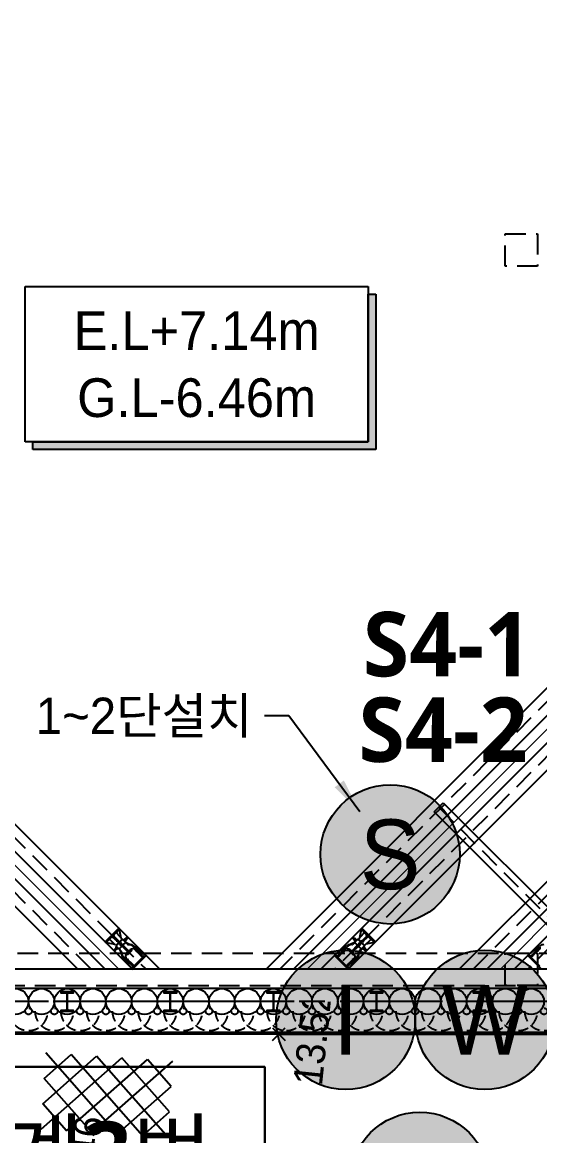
# Model space of a CAD drawing. Header units: millimetres. Extents: x 1073475 to 2890243, y -1340830 to -367733.
# Drawn here: x 2518226 to 2526258, y -432928 to -415668 of the extents above; entities that cross this region are included whole.
import ezdxf
from ezdxf.enums import TextEntityAlignment as Align
from ezdxf.xclip import XClip

# ---------------------------------------------------------------- set-up
doc = ezdxf.new("R2010")
doc.units = ezdxf.units.MM
doc.header["$LTSCALE"] = 50
doc.header["$XCLIPFRAME"] = 2
doc.header["$PDMODE"] = 3
doc.header["$PDSIZE"] = 100
for name, pattern in [('CENTER2', [28.575, 19.05, -3.175, 3.175, -3.175]), ('HIDDEN', [9.525, 6.35, -3.175]), ('HIDDEN2', [4.7625, 3.175, -1.5875]), ('PHANTOM', [63.5, 31.75, -6.35, 6.35, -6.35, 6.35, -6.35])]:
    doc.linetypes.add(name, pattern=pattern)
doc.layers.add('_0', color=7, linetype='Continuous', lineweight=0)
for name, color, linetype in [('C-DIM', 7, 'Continuous'), ('CEN', 1, 'CENTER2'), ('CIP', 1, 'Continuous'), ('H-BEAM-상부', 173, 'Continuous'), ('HPILE-300x200', 3, 'Continuous'), ('NO', 2, 'Continuous'), ('SGR', 8, 'Continuous'), ('ST-CEN', 1, 'HIDDEN'), ('ST-CEN(상부 H-BEAM)', 1, 'HIDDEN'), ('STRUT', 3, 'Continuous'), ('WALE-1', 3, 'Continuous'), ('건축', 233, 'HIDDEN'), ('계측기 변형률계', 150, 'Continuous'), ('계측기 지중경사계', 97, 'Continuous'), ('계측기 지표침하계', 44, 'Continuous'), ('계측기 지하수위계', 70, 'Continuous'), ('굴착고', 2, 'Continuous'), ('단면', 4, 'Continuous'), ('대지경계선', 6, 'PHANTOM'), ('보도', 7, 'Continuous'), ('보도블럭', 7, 'Continuous'), ('연속지적도', 32, 'Continuous'), ('유압JACK', 2, 'Continuous'), ('측량점_높이', 8, 'Continuous'), ('측량점_심볼', 7, 'Continuous'), ('현황', 9, 'Continuous')]:
    doc.layers.add(name, color=color, linetype=linetype)
doc.styles.get("Standard").update_dxf_attribs({"font": ''})
doc.styles.add('굴림체', font='')
doc.styles.add('돋움', font='')
doc.styles.add('로고', font='malgunbd.ttf')
doc.styles.get('Standard').set_extended_font_data('Dotum')
doc.styles.get('굴림체').set_extended_font_data('Dotum')
doc.styles.get('돋움').set_extended_font_data('Dotum')
doc.linetypes.add('WATER_LINE', pattern='A,12.7,-5.08,["WATER",Standard,S=2.54,R=0,X=-2.54,Y=-1.27],-6.35', length=24.13)
doc.dimstyles.new('SAM-200-지시선', dxfattribs={"dimscale": 0.1, "dimtxt": 300, "dimasz": 360, "dimexe": 70, "dimexo": 0, "dimgap": 100, "dimtad": 1, "dimdec": 0, "dimzin": 0, "dimdsep": 46, "dimlunit": 6, "dimtxsty": '돋움', "dimcen": 100, "dimclrd": 1, "dimclre": 1, "dimclrt": 256, "dimadec": 0, "dimazin": 0, "dimtfac": 1, "dimtdec": 0, "dimtix": 1, "dimtmove": 2, "dimatfit": 3, "dimfxl": 70, "dimtolj": 1, "dimtzin": 0, "dimlwd": -1, "dimlwe": -1, "dimarcsym": 0})

# ---------------------------------------------------------------- blocks, each defined once
blk = doc.blocks.new('A$405090834614')
at = {"layer": '보도', "color": 251}
for p, q in [((131984, 145496), (133055, 135292)), ((133055, 135292), (134015, 126206))]:
    blk.add_line(p, q, dxfattribs=at)
at = {"layer": '보도블럭', "color": 251}
for p, q in [((131202, 138807), (132433, 137674)), ((131218, 138413), (131596, 138823)), ((131235, 138019), (131990, 138840)), ((131251, 137625), (132384, 138856)), ((131596, 138823), (132417, 138068)), ((131990, 138840), (132400, 138462)), ((131267, 137231), (132400, 138462)), ((131218, 138413), (132449, 137280)), ((131235, 138019), (132466, 136886)), ((131284, 136837), (132417, 138068)), ((131251, 137625), (132072, 136870)), ((131678, 136854), (132433, 137674)), ((131267, 137231), (131678, 136854)), ((132072, 136870), (132449, 137280))]:
    blk.add_line(p, q, dxfattribs=at)
at = {"layer": '연속지적도', "color": 251}
for p, q in [((131988, 145494), (134628, 120624)), ((134628, 120624), (131988, 145494))]:
    blk.add_line(p, q, dxfattribs=at)
at = {"layer": '측량점_심볼', "color": 251}
for p in [(133055, 135292), (138583, 132845)]:
    blk.add_point(p, dxfattribs=at)
at = {"layer": '측량점_높이', "color": 251, "style": '굴림체'}
for s, p in [('13.46', (130745, 138306)), ('13.52', (133055, 134992)), ('13.63', (138583, 132545))]:
    blk.add_text(s, height=450, dxfattribs=at).set_placement(p, align=Align.TOP_CENTER)
blk = doc.blocks.new('A$412942629171')
at = {"layer": '계측기 지중경사계'}
blk.add_hatch(color=254, dxfattribs=at).paths.add_polyline_path([(-720, -720, 1), (720, -720, 1)])
blk.add_circle((0, -720), 720, dxfattribs=at)
at = {"layer": '계측기 지중경사계', "style": '돋움'}
blk.add_text('I', height=720, dxfattribs=at).set_placement((0, -720), align=Align.MIDDLE_CENTER)
blk = doc.blocks.new('A$417857393706')
at = {"layer": '계측기 지하수위계'}
blk.add_hatch(color=254, dxfattribs=at).paths.add_polyline_path([(-720, -720, 1), (720, -720, 1)])
blk.add_circle((0, -720), 720, dxfattribs=at)
at = {"layer": '계측기 지하수위계', "style": '돋움'}
blk.add_text('W', height=720, dxfattribs=at).set_placement((0, -720), align=Align.MIDDLE_CENTER)
blk = doc.blocks.new('A$41801442406')
at = {"layer": '계측기 지표침하계'}
blk.add_hatch(color=254, dxfattribs=at).paths.add_polyline_path([(-720, -720, 1), (720, -720, 1)])
blk.add_circle((0, -720), 720, dxfattribs=at)
at = {"layer": '계측기 지표침하계', "style": '돋움'}
blk.add_text('P', height=720, dxfattribs=at).set_placement((0, -720), align=Align.MIDDLE_CENTER)
blk = doc.blocks.new('A$418028669546')
at = {"layer": '계측기 변형률계'}
blk.add_hatch(color=254, dxfattribs=at).paths.add_polyline_path([(-720, -720, 1), (720, -720, 1)])
blk.add_circle((0, -720), 720, dxfattribs=at)
at = {"layer": '계측기 변형률계', "style": '돋움'}
blk.add_text('S', height=720, dxfattribs=at).set_placement((0, -720), align=Align.MIDDLE_CENTER)
blk = doc.blocks.new('A$C1D3235D9')
at = {"layer": 'SGR', "linetype": 'HIDDEN2'}
blk.add_circle((0, 0), 50, dxfattribs=at)
blk.add_arc((0, 0), 300, 0, 180, dxfattribs=at)
blk = doc.blocks.new('A$C7A8C1D28')
at = {"layer": '굴착고'}
blk.add_hatch(color=8, dxfattribs=at).paths.add_polyline_path([(-57579, -41566), (-52374, -41566), (-52374, -39276), (-52254, -39276), (-52254, -41686), (-57579, -41686)])
at = {"layer": '_0', "color": 8}
for p, q in [((-39072, -35492), (-53322, -49741)), ((-70045, -35941), (-56245, -49741)), ((-39072, -38492), (-50322, -49741))]:
    blk.add_line(p, q, dxfattribs=at)
at = {"layer": 'CEN', "color": 8, "ltscale": 1.5}
blk.add_line((-38522, -50241), (-63840, -50241), dxfattribs=at)
at = {"layer": 'CIP', "color": 8}
for centre in [(-57845, -50241), (-57445, -50241), (-57045, -50241), (-56645, -50241), (-56245, -50241), (-55845, -50241), (-55445, -50241), (-55045, -50241), (-54645, -50241), (-54245, -50241), (-53845, -50241), (-53445, -50241), (-53045, -50241), (-52645, -50241), (-52245, -50241), (-51845, -50241), (-51445, -50241), (-51045, -50241), (-50645, -50241), (-50245, -50241), (-49845, -50241)]:
    blk.add_circle(centre, 200, dxfattribs=at)
at = {"layer": 'H-BEAM-상부', "color": 8}
for p, q in [((-51349, -47299), (-51208, -47158)), ((-51208, -47158), (-48789, -49577)), ((-48930, -49718), (-51349, -47299))]:
    blk.add_line(p, q, dxfattribs=at)
at = {"layer": 'HPILE-300x200', "color": 8}
for p, q in [((-57045, -50091), (-57045, -50391)), ((-55445, -50091), (-55445, -50391)), ((-53845, -50091), (-53845, -50391)), ((-52245, -50091), (-52245, -50391)), ((-50645, -50091), (-50645, -50391))]:
    blk.add_line(p, q, dxfattribs=at)
for points in [[(-56945, -50391), (-56945, -50377), (-57021, -50377, -0.414214), (-57041, -50357), (-57041, -50125, -0.414214), (-57021, -50105), (-56945, -50105), (-56945, -50091), (-57145, -50091), (-57145, -50105), (-57070, -50105, -0.414214), (-57050, -50125), (-57050, -50357, -0.414214), (-57070, -50377), (-57145, -50377), (-57145, -50391)], [(-55345, -50391), (-55345, -50377), (-55421, -50377, -0.414214), (-55441, -50357), (-55441, -50125, -0.414214), (-55421, -50105), (-55345, -50105), (-55345, -50091), (-55545, -50091), (-55545, -50105), (-55470, -50105, -0.414214), (-55450, -50125), (-55450, -50357, -0.414214), (-55470, -50377), (-55545, -50377), (-55545, -50391)], [(-53745, -50391), (-53745, -50377), (-53821, -50377, -0.414214), (-53841, -50357), (-53841, -50125, -0.414214), (-53821, -50105), (-53745, -50105), (-53745, -50091), (-53945, -50091), (-53945, -50105), (-53870, -50105, -0.414214), (-53850, -50125), (-53850, -50357, -0.414214), (-53870, -50377), (-53945, -50377), (-53945, -50391)], [(-52145, -50391), (-52145, -50377), (-52221, -50377, -0.414214), (-52241, -50357), (-52241, -50125, -0.414214), (-52221, -50105), (-52145, -50105), (-52145, -50091), (-52345, -50091), (-52345, -50105), (-52270, -50105, -0.414214), (-52250, -50125), (-52250, -50357, -0.414214), (-52270, -50377), (-52345, -50377), (-52345, -50391)], [(-50545, -50391), (-50545, -50377), (-50621, -50377, -0.414214), (-50641, -50357), (-50641, -50125, -0.414214), (-50621, -50105), (-50545, -50105), (-50545, -50091), (-50745, -50091), (-50745, -50105), (-50670, -50105, -0.414214), (-50650, -50125), (-50650, -50357, -0.414214), (-50670, -50377), (-50745, -50377), (-50745, -50391)]]:
    blk.add_lwpolyline(points, format="xyb", close=True, dxfattribs=at)
at = {"layer": 'ST-CEN', "color": 8}
for p, q in [((-39072, -35067), (-53746, -49741)), ((-70045, -35517), (-55821, -49741)), ((-39072, -35916), (-52898, -49741)), ((-70045, -36366), (-56669, -49741)), ((-39072, -38067), (-50746, -49741)), ((-39072, -38916), (-49898, -49741))]:
    blk.add_line(p, q, dxfattribs=at)
at = {"layer": 'ST-CEN(상부 H-BEAM)', "color": 8}
blk.add_line((-51279, -47228), (-48859, -49647), dxfattribs=at)
at = {"layer": 'STRUT', "color": 8}
for p, q in [((-39072, -34855), (-53959, -49741)), ((-70045, -35305), (-55609, -49741)), ((-39072, -35280), (-53534, -49741)), ((-39072, -35704), (-53110, -49741)), ((-70045, -35729), (-56033, -49741)), ((-70045, -36153), (-56457, -49741)), ((-39072, -36128), (-52686, -49741)), ((-70045, -36578), (-56882, -49741)), ((-39072, -37855), (-50959, -49741)), ((-39072, -38280), (-50534, -49741)), ((-39072, -38704), (-50110, -49741))]:
    blk.add_line(p, q, dxfattribs=at)
at = {"layer": 'WALE-1', "color": 8}
for p, q in [((-39072, -49741), (-63633, -49741)), ((-38772, -50041), (-63757, -50041))]:
    blk.add_line(p, q, dxfattribs=at)
at = {"layer": '건축', "color": 8}
for p, q in [((-50245, -38841), (-50245, -38341)), ((-50245, -38341), (-49745, -38341)), ((-49745, -38341), (-49745, -38841)), ((-49745, -38841), (-50245, -38841)), ((-63529, -49491), (-40195, -49491)), ((-50245, -49991), (-50245, -49491)), ((-50245, -49491), (-49745, -49491)), ((-49745, -49491), (-49745, -49991)), ((-63737, -49991), (-39695, -49991)), ((-49745, -49991), (-50245, -49991))]:
    blk.add_line(p, q, dxfattribs=at)
blk.add_lwpolyline([(-38995, -50731), (-64002, -50731), (-71073, -43660), (-71073, -20799), (-65416, -15142), (-38995, -15142)], close=True, dxfattribs=at)
at = {"layer": '굴착고', "color": 8}
for p, q in [((-57699, -39156), (-52374, -39156)), ((-57699, -41566), (-57699, -39156)), ((-52374, -39156), (-52374, -41566)), ((-52374, -41566), (-52374, -39276)), ((-52374, -39276), (-52254, -39276)), ((-52254, -39276), (-52254, -41686)), ((-52374, -41566), (-57699, -41566)), ((-57579, -41566), (-52374, -41566)), ((-57579, -41686), (-57579, -41566)), ((-52254, -41686), (-57579, -41686))]:
    blk.add_line(p, q, dxfattribs=at)
at = {"layer": '대지경계선', "color": 8}
for p, q in [((-57699, -39156), (-52374, -39156)), ((-57699, -41566), (-57699, -39156)), ((-52374, -39156), (-52374, -41566)), ((-52374, -41566), (-57699, -41566)), ((-38522, -50241), (-63840, -50241)), ((-38995, -50731), (-64002, -50731))]:
    blk.add_line(p, q, dxfattribs=at)
at = {"layer": '유압JACK', "color": 8}
for p, q in [((-56245, -49105), (-56457, -49317)), ((-56457, -49317), (-56245, -49105)), ((-56236, -49121), (-56338, -49224)), ((-56236, -49121), (-56321, -49206)), ((-56236, -49121), (-56276, -49161)), ((-56197, -49270), (-56276, -49182)), ((-56245, -49105), (-56236, -49114)), ((-56239, -49124), (-56212, -49254)), ((-52521, -49270), (-52442, -49182)), ((-52480, -49124), (-52507, -49254)), ((-52474, -49105), (-52483, -49114)), ((-52483, -49121), (-52443, -49161)), ((-52483, -49121), (-52380, -49224)), ((-52483, -49121), (-52398, -49206)), ((-52474, -49105), (-52261, -49317)), ((-52261, -49317), (-52474, -49105)), ((-56457, -49317), (-56448, -49326)), ((-56441, -49326), (-56331, -49216)), ((-56441, -49326), (-56356, -49241)), ((-56441, -49326), (-56401, -49286)), ((-56438, -49323), (-56308, -49350)), ((-56293, -49365), (-56380, -49286)), ((-56271, -49302), (-56335, -49241)), ((-56260, -49291), (-56321, -49227)), ((-56237, -49326), (-56285, -49374)), ((-56241, -49321), (-56284, -49365)), ((-56202, -49282), (-56280, -49360)), ((-56280, -49360), (-56276, -49365)), ((-56278, -49358), (-56274, -49363)), ((-56197, -49286), (-56276, -49365)), ((-56241, -49321), (-56198, -49278)), ((-56237, -49326), (-56188, -49277)), ((-56204, -49284), (-56200, -49288)), ((-56202, -49282), (-56197, -49286)), ((-56187, -49375), (-56139, -49327)), ((-56183, -49277), (-56181, -49279)), ((-56181, -49279), (-56139, -49321)), ((-56175, -49363), (-56136, -49324)), ((-56125, -49250), (-56161, -49280)), ((-56111, -49264), (-56141, -49299)), ((-56140, -49319), (-56139, -49321)), ((-56139, -49320), (-56139, -49321)), ((-56136, -49324), (-56107, -49353)), ((-56132, -49327), (-56068, -49359)), ((-56090, -49358), (-56073, -49358)), ((-52586, -49327), (-52651, -49359)), ((-52629, -49358), (-52646, -49358)), ((-52583, -49324), (-52612, -49353)), ((-52608, -49264), (-52578, -49299)), ((-52593, -49250), (-52558, -49280)), ((-52543, -49363), (-52583, -49324)), ((-52538, -49279), (-52580, -49321)), ((-52578, -49319), (-52580, -49321)), ((-52579, -49320), (-52580, -49321)), ((-52532, -49375), (-52580, -49327)), ((-52536, -49277), (-52538, -49279)), ((-52482, -49326), (-52531, -49277)), ((-52478, -49321), (-52521, -49278)), ((-52517, -49282), (-52521, -49286)), ((-52521, -49286), (-52443, -49365)), ((-52515, -49284), (-52519, -49288)), ((-52517, -49282), (-52439, -49360)), ((-52482, -49326), (-52434, -49374)), ((-52478, -49321), (-52435, -49365)), ((-52458, -49291), (-52397, -49227)), ((-52447, -49302), (-52384, -49241)), ((-52441, -49358), (-52445, -49363)), ((-52439, -49360), (-52443, -49365)), ((-52426, -49365), (-52338, -49286)), ((-52281, -49323), (-52410, -49350)), ((-52278, -49326), (-52388, -49216)), ((-52278, -49326), (-52363, -49241)), ((-52278, -49326), (-52318, -49286)), ((-52261, -49317), (-52271, -49326)), ((-56313, -49437), (-56283, -49401)), ((-56299, -49451), (-56263, -49421)), ((-56285, -49380), (-56284, -49381)), ((-56284, -49381), (-56241, -49423)), ((-56243, -49422), (-56241, -49423)), ((-56242, -49423), (-56241, -49423)), ((-56175, -49363), (-56238, -49426)), ((-56238, -49426), (-56210, -49455)), ((-56187, -49375), (-56236, -49423)), ((-56235, -49430), (-56204, -49494)), ((-56204, -49472), (-56204, -49489)), ((-56108, -49467), (-56188, -49387)), ((-56095, -49454), (-56175, -49374)), ((-56162, -49387), (-56175, -49400)), ((-56130, -49507), (-56124, -49513)), ((-56128, -49504), (-56122, -49510)), ((-56046, -49435), (-56127, -49516)), ((-56127, -49516), (-56124, -49519)), ((-56042, -49438), (-56124, -49519)), ((-56120, -49509), (-56124, -49513)), ((-56050, -49438), (-56120, -49509)), ((-56120, -49509), (-56117, -49512)), ((-56120, -49509), (-56116, -49512)), ((-56120, -49509), (-56116, -49512)), ((-56103, -49446), (-56116, -49459)), ((-56115, -49511), (-56116, -49512)), ((-56050, -49446), (-56115, -49511)), ((-56115, -49511), (-56113, -49513)), ((-56113, -49513), (-56114, -49514)), ((-56114, -49514), (-56111, -49518)), ((-56048, -49448), (-56113, -49513)), ((-56044, -49451), (-56111, -49518)), ((-56058, -49434), (-56052, -49441)), ((-56055, -49433), (-56050, -49438)), ((-56054, -49442), (-56050, -49446)), ((-56053, -49442), (-56050, -49445)), ((-56051, -49447), (-56049, -49449)), ((-56048, -49448), (-56044, -49451)), ((-56046, -49435), (-56042, -49438)), ((-55821, -49529), (-56033, -49741)), ((-55872, -49534), (-56022, -49385)), ((-55830, -49520), (-56005, -49382)), ((-55875, -49554), (-56002, -49428)), ((-55979, -49450), (-55982, -49453)), ((-55982, -49453), (-55971, -49463)), ((-55969, -49461), (-55971, -49463)), ((-55905, -49524), (-55908, -49527)), ((-55897, -49538), (-55908, -49527)), ((-55837, -49520), (-55851, -49534)), ((-55830, -49520), (-55821, -49529)), ((-52889, -49520), (-52898, -49529)), ((-52898, -49529), (-52686, -49741)), ((-52889, -49520), (-52714, -49382)), ((-52882, -49520), (-52867, -49534)), ((-52846, -49534), (-52697, -49385)), ((-52843, -49554), (-52717, -49428)), ((-52822, -49538), (-52811, -49527)), ((-52814, -49524), (-52811, -49527)), ((-52750, -49461), (-52747, -49463)), ((-52737, -49453), (-52747, -49463)), ((-52739, -49450), (-52737, -49453)), ((-52673, -49435), (-52676, -49438)), ((-52676, -49438), (-52595, -49519)), ((-52671, -49448), (-52674, -49451)), ((-52674, -49451), (-52608, -49518)), ((-52673, -49435), (-52592, -49516)), ((-52671, -49448), (-52606, -49513)), ((-52663, -49433), (-52669, -49438)), ((-52669, -49438), (-52599, -49509)), ((-52666, -49442), (-52669, -49445)), ((-52665, -49442), (-52669, -49446)), ((-52669, -49446), (-52604, -49511)), ((-52667, -49447), (-52669, -49449)), ((-52660, -49434), (-52667, -49441)), ((-52623, -49454), (-52543, -49374)), ((-52615, -49446), (-52603, -49459)), ((-52611, -49467), (-52531, -49387)), ((-52604, -49514), (-52608, -49518)), ((-52604, -49511), (-52606, -49513)), ((-52606, -49513), (-52604, -49514)), ((-52604, -49511), (-52602, -49512)), ((-52599, -49509), (-52602, -49512)), ((-52599, -49509), (-52602, -49512)), ((-52599, -49509), (-52602, -49512)), ((-52599, -49509), (-52595, -49513)), ((-52591, -49504), (-52597, -49510)), ((-52589, -49507), (-52595, -49513)), ((-52592, -49516), (-52595, -49519)), ((-52557, -49387), (-52544, -49400)), ((-52543, -49363), (-52480, -49426)), ((-52532, -49375), (-52483, -49423)), ((-52484, -49430), (-52515, -49494)), ((-52515, -49472), (-52515, -49489)), ((-52480, -49426), (-52509, -49455)), ((-52435, -49381), (-52477, -49423)), ((-52476, -49422), (-52477, -49423)), ((-52477, -49423), (-52477, -49423)), ((-52420, -49451), (-52456, -49421)), ((-52406, -49437), (-52436, -49401)), ((-52434, -49380), (-52435, -49381)), ((-49889, -49520), (-49898, -49529)), ((-49898, -49529), (-49686, -49741)), ((-49889, -49520), (-49714, -49382)), ((-49882, -49520), (-49867, -49534)), ((-49846, -49534), (-49697, -49385)), ((-49843, -49554), (-49717, -49428)), ((-49822, -49538), (-49811, -49527)), ((-49814, -49524), (-49811, -49527)), ((-49750, -49461), (-49747, -49463)), ((-49737, -49453), (-49747, -49463)), ((-49739, -49450), (-49737, -49453)), ((-56042, -49732), (-56180, -49557)), ((-56028, -49690), (-56177, -49540)), ((-56008, -49687), (-56134, -49561)), ((-56112, -49583), (-56109, -49580)), ((-56109, -49580), (-56099, -49591)), ((-56102, -49594), (-56099, -49591)), ((-56038, -49657), (-56035, -49654)), ((-56025, -49665), (-56035, -49654)), ((-56027, -49668), (-56025, -49665)), ((-55875, -49558), (-56004, -49687)), ((-55894, -49535), (-55897, -49538)), ((-52843, -49558), (-52715, -49687)), ((-52824, -49535), (-52822, -49538)), ((-52710, -49687), (-52584, -49561)), ((-52694, -49665), (-52684, -49654)), ((-52691, -49668), (-52694, -49665)), ((-52691, -49690), (-52541, -49540)), ((-52681, -49657), (-52684, -49654)), ((-52677, -49732), (-52538, -49557)), ((-52609, -49580), (-52620, -49591)), ((-52617, -49594), (-52620, -49591)), ((-52607, -49583), (-52609, -49580)), ((-49843, -49558), (-49715, -49687)), ((-49824, -49535), (-49822, -49538)), ((-56042, -49725), (-56028, -49711)), ((-56042, -49732), (-56033, -49741)), ((-52677, -49725), (-52691, -49711)), ((-52677, -49732), (-52686, -49741))]:
    blk.add_line(p, q, dxfattribs=at)
for centre, radius, start, end in [((-56265, -49172), 15, 135, 222), ((-56239, -49118), 5, 315, 45), ((-52479, -49118), 5, 135, 225), ((-52453, -49172), 15, 318, 45), ((-56445, -49323), 5, 225, 315), ((-56390, -49297), 15, 48, 135), ((-56345, -49252), 15, 46.2674, 135), ((-56310, -49217), 15, 135, 223.7326), ((-56278, -49309), 10, 315, 46.2674), ((-56253, -49284), 10, 223.7326, 315), ((-56212, -49350), 15, 135, 315), ((-56212, -49350), 15, 315, 135), ((-56212, -49350), 10, 135, 315), ((-56212, -49350), 10, 315, 135), ((-56202, -49274), 6, 315, 42), ((-56185, -49280), 4, 45, 135), ((-56170, -49268), 15, 225, 310.2364), ((-56130, -49309), 15, 139.7636, 225), ((-56142, -49324), 4, 315, 45), ((-56118, -49257), 10, 315, 135), ((-56093, -49338), 20, 225, 269.6398), ((-56094, -49468), 110, 45, 89.6398), ((-56073, -49468), 110, 52.0031, 90), ((-52646, -49468), 110, 90, 127.9969), ((-52625, -49468), 110, 90.3602, 135), ((-52626, -49338), 20, 270.3602, 315), ((-52601, -49257), 10, 45, 225), ((-52577, -49324), 4, 135, 225), ((-52589, -49309), 15, 315, 40.2364), ((-52548, -49268), 15, 229.7636, 315), ((-52533, -49280), 4, 45, 135), ((-52517, -49274), 6, 138, 225), ((-52507, -49350), 15, 45, 225), ((-52507, -49350), 10, 45, 225), ((-52507, -49350), 15, 225, 45), ((-52507, -49350), 10, 225, 45), ((-52466, -49284), 10, 225, 316.2674), ((-52441, -49309), 10, 133.7326, 225), ((-52408, -49217), 15, 316.2674, 45), ((-52373, -49252), 15, 45, 133.7326), ((-52328, -49297), 15, 45, 132), ((-52274, -49323), 5, 225, 315), ((-49646, -49468), 110, 90, 127.9969), ((-56306, -49444), 10, 135, 315), ((-56288, -49360), 6, 228, 315), ((-56282, -49377), 4, 135, 225), ((-56294, -49392), 15, 319.7636, 45), ((-56253, -49433), 15, 45, 130.2364), ((-56238, -49421), 4, 225, 315), ((-56224, -49469), 20, 0.3602, 45), ((-56094, -49468), 110, 180.3602, 225), ((-56094, -49489), 110, 180, 217.9969), ((-56194, -49392), 7.5, 45, 135), ((-56170, -49369), 7.5, 135, 225), ((-55983, -49580), 164, 135, 164.7623), ((-56112, -49470), 5, 319.7518, 45), ((-55983, -49580), 164, 105.2377, 135), ((-56092, -49451), 5, 225, 310.2482), ((-56019, -49445), 25, 45, 105.2377), ((-55862, -49524), 15, 225, 315), ((-55834, -49524), 5, 45, 135), ((-52885, -49524), 5, 45, 135), ((-52857, -49524), 15, 225, 315), ((-52700, -49445), 25, 74.7623, 135), ((-52736, -49580), 164, 45, 74.7623), ((-52627, -49451), 5, 229.7518, 315), ((-52736, -49580), 164, 15.2377, 45), ((-52607, -49470), 5, 135, 220.2482), ((-52625, -49468), 110, 315, 359.6398), ((-52549, -49369), 7.5, 315, 45), ((-52625, -49489), 110, 322.0031, 0), ((-52525, -49392), 7.5, 45, 135), ((-52495, -49469), 20, 135, 179.6398), ((-52480, -49421), 4, 225, 315), ((-52465, -49433), 15, 49.7636, 135), ((-52425, -49392), 15, 135, 220.2364), ((-52430, -49360), 6, 225, 312), ((-52436, -49377), 4, 315, 45), ((-52413, -49444), 10, 225, 45), ((-49885, -49524), 5, 45, 135), ((-49857, -49524), 15, 225, 315), ((-49700, -49445), 25, 74.7623, 135), ((-56117, -49543), 25, 164.7623, 225), ((-56039, -49700), 15, 315, 45), ((-56006, -49685), 3, 225, 315), ((-55877, -49556), 3, 315, 45), ((-52841, -49556), 3, 135, 225), ((-52713, -49685), 3, 225, 315), ((-52680, -49700), 15, 135, 225), ((-52602, -49543), 25, 315, 15.2377), ((-49841, -49556), 3, 135, 225), ((-49713, -49685), 3, 225, 315), ((-56039, -49729), 5, 135, 225), ((-52680, -49729), 5, 315, 45)]:
    blk.add_arc(centre, radius, start, end, dxfattribs=at)
at = {"layer": 'SGR', "color": 8, "linetype": 'HIDDEN2', "rotation": 180.0000000000001}
for p in [(-57645, -50391), (-57245, -50391), (-56845, -50391), (-56445, -50391), (-56045, -50391), (-55645, -50391), (-55245, -50391), (-54845, -50391), (-54445, -50391), (-54045, -50391), (-53645, -50391), (-53245, -50391), (-52845, -50391), (-52445, -50391), (-52045, -50391), (-51645, -50391), (-51245, -50391), (-50845, -50391), (-50445, -50391), (-50045, -50391), (-49645, -50391)]:
    blk.add_blockref('A$C1D3235D9', p, dxfattribs=at)
at = {"layer": '굴착고', "color": 8, "style": '돋움'}
for s, p in [('E.L+7.14m', (-55036, -39841)), ('G.L-6.46m', (-55036, -40880))]:
    blk.add_text(s, height=600, dxfattribs=at).set_placement(p, align=Align.MIDDLE)

msp = doc.modelspace()

# ---------------------------------------------------------------- linework, layer by layer
at = {"layer": '단면', "color": 5, "linetype": 'WATER_LINE', "lineweight": 30, "ltscale": 0.2}
msp.add_lwpolyline([(2514808.2, -431861.9), (2521989.6, -431861.9), (2521989.6, -434615.9), (2514808.2, -434615.9)], close=True, dxfattribs=at)

# ---------------------------------------------------------------- block references
ref = msp.add_blockref('A$405090834614', (2642714.3, -577934.3), dxfattribs=dict(rotation=83.9464212542183))
XClip(ref).set_block_clipping_path([(104661.0409256864, 187029.200860789), (115795.371209384, 82037.659728932), (199028.6359362481, 90864.5294945205), (187894.3056525505, 195856.0706263776)])
at = {"layer": '계측기 지표침하계', "xscale": 1.5, "yscale": 1.5, "zscale": 1.5}
msp.add_blockref('A$41801442406', (2524396.4, -432562.8), dxfattribs=at)

# ---------------------------------------------------------------- texts
at = {"layer": '현황', "color": 5, "style": '로고'}
msp.add_text('경사계3번', height=1000, dxfattribs=at).set_placement((2518301.3, -433197.1), align=Align.MIDDLE)

# ---------------------------------------------------------------- next in the draw order: wipeouts: each hides what was drawn before it
at = {"ltscale": 1.5}
msp.add_wipeout([(2510728.7, -396248.3), (2537446.3, -396248.3), (2537446.3, -430848.3), (2512128.7, -430848.3), (2505423.6, -424143.3), (2505423.6, -401553.3)], dxfattribs=at)

# ---------------------------------------------------------------- next in the draw order: linework, layer by layer
at = {"layer": '대지경계선', "const_width": 60}
msp.add_lwpolyline([(2536973.6, -431338.3), (2511966.9, -431338.3), (2504895.8, -424267.2), (2504895.8, -401406.1), (2510552.6, -395749.3), (2536973.6, -395749.3)], dxfattribs=at)

# ---------------------------------------------------------------- next in the draw order: block references
at = {"layer": 'NO', "ltscale": 0.2}
msp.add_blockref('A$C7A8C1D28', (2575968.8, -380607), dxfattribs=at)
at = {"layer": '계측기 변형률계', "xscale": 1.5, "yscale": 1.5, "zscale": 1.5}
msp.add_blockref('A$418028669546', (2523935.8, -427486), dxfattribs=at)
at = {"layer": '계측기 지중경사계', "xscale": 1.5, "yscale": 1.5, "zscale": 1.5}
msp.add_blockref('A$412942629171', (2523246.1, -430051.6), dxfattribs=at)
at = {"layer": '계측기 지하수위계', "xscale": 1.5, "yscale": 1.5, "zscale": 1.5}
msp.add_blockref('A$417857393706', (2525406.1, -430051.6), dxfattribs=at)

# ---------------------------------------------------------------- next in the draw order: texts
at = {"layer": 'C-DIM', "color": 7, "style": '돋움'}
msp.add_text('1~2단설치', height=562.5, dxfattribs=at).set_placement((2521800.8, -426418.5), align=Align.MIDDLE_RIGHT)
at = {"layer": '현황', "color": 1, "style": '로고'}
for s, p in [('S4-1', (2524826.9, -425307.3)), ('S4-2', (2524759.4, -426633.6))]:
    msp.add_text(s, height=1000, dxfattribs=at).set_placement(p, align=Align.MIDDLE)

# ---------------------------------------------------------------- next in the draw order: leaders
at = {"layer": 'C-DIM'}
msp.add_leader([(2523467.6, -427908.1), (2522363.3, -426418.5), (2521988.3, -426418.5)], dimstyle='SAM-200-지시선', override={"dimscale": 1.5}, dxfattribs=at)

doc.saveas('drawing.dxf')
